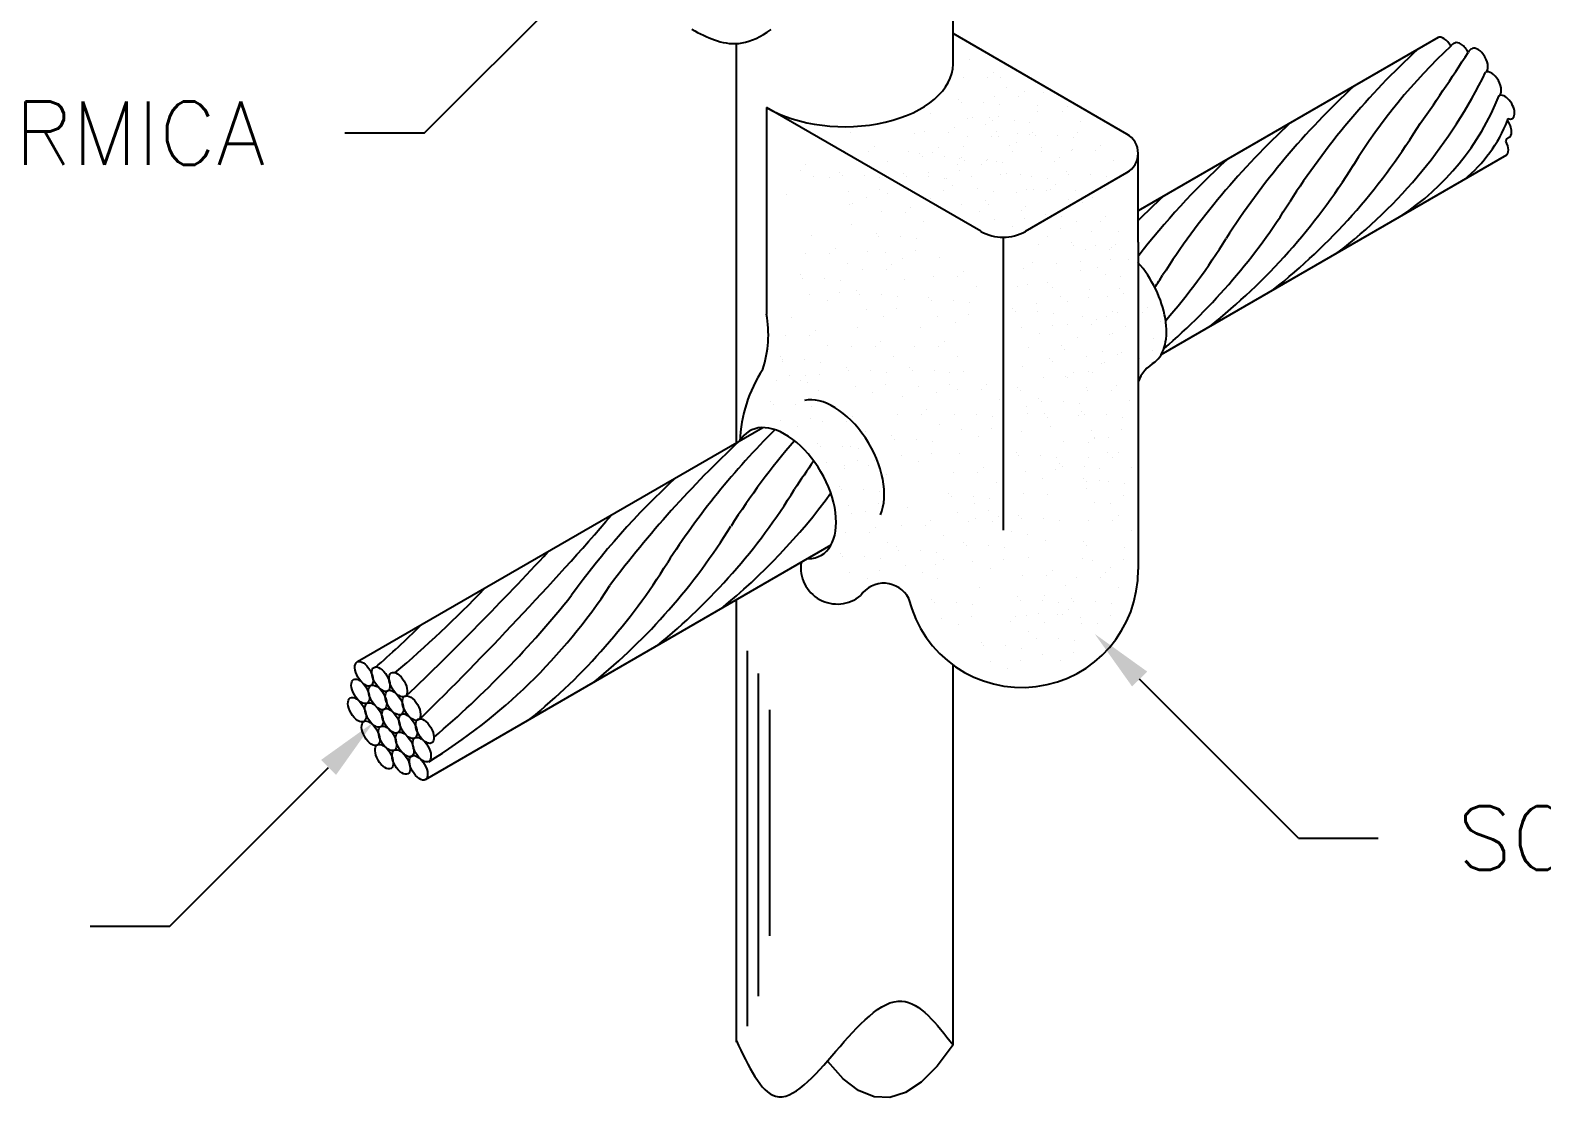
# Model space of a CAD drawing. Header units: millimetres. Extents: x 4236 to 4463, y 1839 to 1973.
# Drawn here: x 4394 to 4396.675, y 1856.286 to 1858.188 of the extents above; entities that cross this region are included whole.
import ezdxf
from ezdxf.enums import TextEntityAlignment as Align

# ---------------------------------------------------------------- set-up
doc = ezdxf.new("R2010")
doc.units = ezdxf.units.MM
for name, color, linetype in [('C01', 1, 'Continuous'), ('C02', 42, 'Continuous'), ('C03', 7, 'Continuous')]:
    doc.layers.add(name, color=color, linetype=linetype)
doc.styles.add('80CL', font='romans.shx', dxfattribs={"height": 2})

msp = doc.modelspace()

# ---------------------------------------------------------------- linework, layer by layer
at = {"layer": 'C01'}
for p, q in [((4395.269, 1856.4264), (4395.269, 1857.0902)), ((4395.2887, 1856.4797), (4395.2887, 1857.0503)), ((4395.3084, 1856.5864), (4395.3084, 1856.9863))]:
    msp.add_line(p, q, dxfattribs=at)
for centre, radius, start, end in [((4397.1974, 1857.4225), 1.0054, 132.8361, 148.3691), ((4397.3922, 1857.138), 1.3825, 132.6958, 147.3042), ((4392.9816, 1860.4567), 4.245, 324.8834, 327.0683), ((4395.765, 1858.5126), 0.9032, 307.3205, 333.796), ((4397.2796, 1857.073), 1.3825, 132.6958, 147.3042), ((4396.1756, 1858.2404), 0.4555, 303.2311, 338.3699), ((4396.3736, 1858.1251), 0.2593, 309.2695, 338.1592), ((4397.1671, 1857.008), 1.3825, 132.6958, 147.3042), ((4397.1671, 1857.008), 1.3825, 132.6958, 147.3042), ((4395.5063, 1858.6021), 1.1148, 308.4803, 328.2103), ((4397.0545, 1856.943), 1.3825, 132.6958, 142.3222), ((4395.3937, 1858.5371), 1.1148, 308.4803, 328.2103), ((4396.9419, 1856.878), 1.3825, 132.6958, 135.237), ((4395.2812, 1858.4721), 1.1148, 310.5794, 328.2103), ((4395.1686, 1858.4071), 1.1148, 318.9335, 328.2103), ((4395.056, 1858.3421), 1.1148, 326.9207, 328.2103), ((4396.2907, 1856.4994), 1.3825, 134.7472, 147.3042), ((4396.5752, 1856.0471), 1.9351, 133.0704, 143.2078), ((4396.4033, 1856.5644), 1.3825, 139.5097, 147.3042), ((4396.5159, 1856.6294), 1.3825, 144.8082, 147.3042), ((4396.0786, 1856.3796), 1.3825, 132.6958, 144.1815), ((4394.4048, 1857.9635), 1.1148, 309.2306, 328.2103), ((4394.5174, 1858.0285), 1.1148, 309.2306, 323.7806), ((4390.4613, 1861.287), 6.0426, 314.39006, 319.09954), ((4394.2922, 1857.8985), 1.1148, 309.2306, 328.2103), ((4390.4476, 1861.4068), 6.0922, 313.81215, 317.17615), ((4394.1796, 1857.8335), 1.1148, 309.2306, 328.2103), ((4393.4194, 1858.5121), 1.9066, 310.0075, 316.5423), ((4394.1686, 1857.7667), 1.0241, 301.5907, 326.8053), ((4393.5298, 1858.3304), 1.8282, 310.3889, 321.3523), ((4393.4417, 1858.4007), 1.7778, 311.0975, 314.6366)]:
    msp.add_arc(centre, radius, start, end, dxfattribs=at)
at = {"layer": 'C02'}
for p, q in [((4395.6328, 1858.1282), (4395.6328, 1858.4252)), ((4394.697, 1858.0061), (4394.9782, 1858.2873)), ((4395.2493, 1857.4581), (4395.2493, 1858.1629)), ((4395.9406, 1858.0045), (4395.6328, 1858.1822)), ((4396.4913, 1858.1752), (4395.9603, 1857.8686)), ((4395.6622, 1858.1364), (4395.6622, 1858.1364)), ((4395.7042, 1858.1128), (4395.7042, 1858.1128)), ((4395.6518, 1858.1042), (4395.6518, 1858.1042)), ((4395.6943, 1858.1037), (4395.6943, 1858.1037)), ((4395.7167, 1858.104), (4395.7167, 1858.104)), ((4395.7271, 1858.0866), (4395.7271, 1858.0866)), ((4395.7588, 1858.0803), (4395.7588, 1858.0803)), ((4395.6426, 1858.0665), (4395.6426, 1858.0665)), ((4395.6475, 1858.0608), (4395.6475, 1858.0608)), ((4395.6863, 1858.0608), (4395.6863, 1858.0608)), ((4395.7064, 1858.0717), (4395.7064, 1858.0717)), ((4395.7144, 1858.0571), (4395.7144, 1858.0571)), ((4395.7489, 1858.0712), (4395.7489, 1858.0712)), ((4395.7816, 1858.0542), (4395.7816, 1858.0542)), ((4395.7934, 1858.0775), (4395.7934, 1858.0775)), ((4395.8355, 1858.0538), (4395.8355, 1858.0538)), ((4395.3029, 1858.0514), (4395.3029, 1857.6858)), ((4395.682, 1857.8325), (4395.3029, 1858.0514)), ((4395.5928, 1858.0406), (4395.5928, 1858.0406)), ((4395.6588, 1858.0327), (4395.6588, 1858.0327)), ((4395.668, 1858.0332), (4395.668, 1858.0332)), ((4395.6971, 1858.0341), (4395.6971, 1858.0341)), ((4395.7021, 1858.0283), (4395.7021, 1858.0283)), ((4395.7128, 1858.0359), (4395.7128, 1858.0359)), ((4395.7409, 1858.0283), (4395.7409, 1858.0283)), ((4395.7831, 1858.0452), (4395.7831, 1858.0452)), ((4395.8256, 1858.0447), (4395.8256, 1858.0447)), ((4395.8583, 1858.0276), (4395.8583, 1858.0276)), ((4394.697, 1858.0061), (4394.5564, 1858.0061)), ((4395.4512, 1858.0067), (4395.4512, 1858.0067)), ((4395.5648, 1858.0052), (4395.5648, 1858.0052)), ((4395.5825, 1858.0083), (4395.5825, 1858.0083)), ((4395.625, 1858.0078), (4395.625, 1858.0078)), ((4395.6349, 1858.0169), (4395.6349, 1858.0169)), ((4395.6577, 1858.0009), (4395.6577, 1858.0009)), ((4395.6901, 1858.0214), (4395.6901, 1858.0214)), ((4395.7002, 1858.0004), (4395.7002, 1858.0004)), ((4395.7101, 1858.0095), (4395.7101, 1858.0095)), ((4395.7133, 1858.0003), (4395.7133, 1858.0003)), ((4395.7477, 1858.0052), (4395.7477, 1858.0052)), ((4395.7673, 1858.0034), (4395.7673, 1858.0034)), ((4395.7689, 1858.0246), (4395.7689, 1858.0246)), ((4395.7738, 1858.0075), (4395.7738, 1858.0075)), ((4395.7788, 1858.0018), (4395.7788, 1858.0018)), ((4395.8176, 1858.0018), (4395.8176, 1858.0018)), ((4395.8456, 1857.9981), (4395.8456, 1857.9981)), ((4395.8524, 1858.0081), (4395.8524, 1858.0081)), ((4395.4409, 1857.9744), (4395.4409, 1857.9744)), ((4395.4834, 1857.9739), (4395.4834, 1857.9739)), ((4395.4933, 1857.983), (4395.4933, 1857.983)), ((4395.5545, 1857.9729), (4395.5545, 1857.9729)), ((4395.597, 1857.9724), (4395.597, 1857.9724)), ((4395.6069, 1857.9815), (4395.6069, 1857.9815)), ((4395.6518, 1857.9831), (4395.6518, 1857.9831)), ((4395.733, 1857.9834), (4395.733, 1857.9834)), ((4395.7374, 1857.9729), (4395.7374, 1857.9729)), ((4395.7446, 1857.989), (4395.7446, 1857.989)), ((4395.7898, 1857.9815), (4395.7898, 1857.9815)), ((4395.79, 1857.9737), (4395.79, 1857.9737)), ((4395.8421, 1857.9758), (4395.8421, 1857.9758)), ((4395.844, 1857.9769), (4395.844, 1857.9769)), ((4395.8846, 1857.9754), (4395.8846, 1857.9754)), ((4395.8945, 1857.9845), (4395.8945, 1857.9845)), ((4395.3725, 1857.9499), (4395.3725, 1857.9499)), ((4395.5162, 1857.9568), (4395.5162, 1857.9568)), ((4395.5732, 1857.9706), (4395.5732, 1857.9706)), ((4395.5782, 1857.9649), (4395.5782, 1857.9649)), ((4395.617, 1857.9649), (4395.617, 1857.9649)), ((4395.6415, 1857.9508), (4395.6415, 1857.9508)), ((4395.645, 1857.9612), (4395.645, 1857.9612)), ((4395.6485, 1857.9633), (4395.6485, 1857.9633)), ((4395.6534, 1857.9575), (4395.6534, 1857.9575)), ((4395.684, 1857.9503), (4395.684, 1857.9503)), ((4395.6922, 1857.9575), (4395.6922, 1857.9575)), ((4395.6939, 1857.9594), (4395.6939, 1857.9594)), ((4395.7093, 1857.9565), (4395.7093, 1857.9565)), ((4395.7203, 1857.9538), (4395.7203, 1857.9538)), ((4395.8126, 1857.9554), (4395.8126, 1857.9554)), ((4395.8213, 1857.9624), (4395.8213, 1857.9624)), ((4395.9173, 1857.9583), (4395.9173, 1857.9583)), ((4395.9603, 1857.8134), (4395.9603, 1857.9704)), ((4396.6122, 1857.9673), (4396.0008, 1857.6143)), ((4395.3626, 1857.9408), (4395.3626, 1857.9408)), ((4395.3853, 1857.929), (4395.3853, 1857.929)), ((4395.415, 1857.9278), (4395.415, 1857.9278)), ((4395.4316, 1857.9367), (4395.4316, 1857.9367)), ((4395.4366, 1857.931), (4395.4366, 1857.931)), ((4395.4754, 1857.931), (4395.4754, 1857.931)), ((4395.5034, 1857.9273), (4395.5034, 1857.9273)), ((4395.5452, 1857.9352), (4395.5452, 1857.9352)), ((4395.5501, 1857.9295), (4395.5501, 1857.9295)), ((4395.589, 1857.9295), (4395.589, 1857.9295)), ((4395.5894, 1857.9368), (4395.5894, 1857.9368)), ((4395.617, 1857.9258), (4395.617, 1857.9258)), ((4395.6207, 1857.9256), (4395.6207, 1857.9256)), ((4395.6434, 1857.94), (4395.6434, 1857.94)), ((4395.6647, 1857.9295), (4395.6647, 1857.9295)), ((4395.7167, 1857.9332), (4395.7167, 1857.9332)), ((4395.7281, 1857.9352), (4395.7281, 1857.9352)), ((4395.7514, 1857.9328), (4395.7514, 1857.9328)), ((4395.7608, 1857.8325), (4395.9406, 1857.9363)), ((4395.7719, 1857.9295), (4395.7719, 1857.9295)), ((4395.7999, 1857.9258), (4395.7999, 1857.9258)), ((4395.8328, 1857.9382), (4395.8328, 1857.9382)), ((4395.8378, 1857.9324), (4395.8378, 1857.9324)), ((4395.8766, 1857.9324), (4395.8766, 1857.9324)), ((4395.9046, 1857.9287), (4395.9046, 1857.9287)), ((4395.3388, 1857.8978), (4395.3388, 1857.8978)), ((4395.4478, 1857.9029), (4395.4478, 1857.9029)), ((4395.4791, 1857.8916), (4395.4791, 1857.8916)), ((4395.5018, 1857.9061), (4395.5018, 1857.9061)), ((4395.5161, 1857.899), (4395.5161, 1857.899)), ((4395.5614, 1857.9014), (4395.5614, 1857.9014)), ((4395.6154, 1857.9046), (4395.6154, 1857.9046)), ((4395.6322, 1857.9131), (4395.6322, 1857.9131)), ((4395.676, 1857.9074), (4395.676, 1857.9074)), ((4395.704, 1857.9037), (4395.704, 1857.9037)), ((4395.7443, 1857.9014), (4395.7443, 1857.9014)), ((4395.7624, 1857.9065), (4395.7624, 1857.9065)), ((4395.7743, 1857.9067), (4395.7743, 1857.9067)), ((4395.7983, 1857.9046), (4395.7983, 1857.9046)), ((4395.8049, 1857.906), (4395.8049, 1857.906)), ((4395.8149, 1857.9151), (4395.8149, 1857.9151)), ((4395.849, 1857.9044), (4395.849, 1857.9044)), ((4395.8803, 1857.8931), (4395.8803, 1857.8931)), ((4395.903, 1857.9076), (4395.903, 1857.9076)), ((4395.4502, 1857.8792), (4395.4502, 1857.8792)), ((4395.4557, 1857.8824), (4395.4557, 1857.8824)), ((4395.5058, 1857.8667), (4395.5058, 1857.8667)), ((4395.5483, 1857.8662), (4395.5483, 1857.8662)), ((4395.5582, 1857.8753), (4395.5582, 1857.8753)), ((4395.5927, 1857.8902), (4395.5927, 1857.8902)), ((4395.6484, 1857.8793), (4395.6484, 1857.8793)), ((4395.6797, 1857.868), (4395.6797, 1857.868)), ((4395.6898, 1857.8866), (4395.6898, 1857.8866)), ((4395.6947, 1857.8808), (4395.6947, 1857.8808)), ((4395.7532, 1857.8689), (4395.7532, 1857.8689)), ((4395.7615, 1857.8771), (4395.7615, 1857.8771)), ((4395.8377, 1857.889), (4395.8377, 1857.889)), ((4395.8613, 1857.8828), (4395.8613, 1857.8828)), ((4395.4533, 1857.845), (4395.4533, 1857.845)), ((4395.5811, 1857.8492), (4395.5811, 1857.8492)), ((4395.706, 1857.8528), (4395.706, 1857.8528)), ((4395.7373, 1857.8415), (4395.7373, 1857.8415)), ((4395.76, 1857.8559), (4395.76, 1857.8559)), ((4395.797, 1857.8631), (4395.797, 1857.8631)), ((4395.8234, 1857.8382), (4395.8234, 1857.8382)), ((4395.825, 1857.8594), (4395.825, 1857.8594)), ((4395.8509, 1857.8505), (4395.8509, 1857.8505)), ((4395.8934, 1857.85), (4395.8934, 1857.85)), ((4395.9034, 1857.8591), (4395.9034, 1857.8591)), ((4395.3819, 1857.8252), (4395.3819, 1857.8252)), ((4395.4965, 1857.829), (4395.4965, 1857.829)), ((4395.5015, 1857.8233), (4395.5015, 1857.8233)), ((4395.5403, 1857.8233), (4395.5403, 1857.8233)), ((4395.5683, 1857.8196), (4395.5683, 1857.8196)), ((4395.7214, 1857.822), (4395.7214, 1857.3037)), ((4395.7694, 1857.8351), (4395.7694, 1857.8351)), ((4395.8007, 1857.8238), (4395.8007, 1857.8238)), ((4395.8417, 1857.8128), (4395.8417, 1857.8128)), ((4395.8775, 1857.8326), (4395.8775, 1857.8326)), ((4395.9262, 1857.8329), (4395.9262, 1857.8329)), ((4395.9603, 1857.8134), (4395.9603, 1857.2341)), ((4395.3716, 1857.793), (4395.3716, 1857.793)), ((4395.4141, 1857.7925), (4395.4141, 1857.7925)), ((4395.424, 1857.8016), (4395.424, 1857.8016)), ((4395.4822, 1857.7972), (4395.4822, 1857.7972)), ((4395.5127, 1857.7952), (4395.5127, 1857.7952)), ((4395.5667, 1857.7984), (4395.5667, 1857.7984)), ((4395.6091, 1857.7854), (4395.6091, 1857.7854)), ((4395.7846, 1857.809), (4395.7846, 1857.809)), ((4395.8466, 1857.8071), (4395.8466, 1857.8071)), ((4395.8672, 1857.8003), (4395.8672, 1857.8003)), ((4395.8854, 1857.8071), (4395.8854, 1857.8071)), ((4395.9097, 1857.7998), (4395.9097, 1857.7998)), ((4395.9135, 1857.8034), (4395.9135, 1857.8034)), ((4395.9196, 1857.8089), (4395.9196, 1857.8089)), ((4395.4468, 1857.7754), (4395.4468, 1857.7754)), ((4395.4719, 1857.7649), (4395.4719, 1857.7649)), ((4395.5144, 1857.7644), (4395.5144, 1857.7644)), ((4395.5243, 1857.7735), (4395.5243, 1857.7735)), ((4395.544, 1857.784), (4395.544, 1857.784)), ((4395.6511, 1857.7617), (4395.6511, 1857.7617)), ((4395.758, 1857.7662), (4395.758, 1857.7662)), ((4395.7742, 1857.7767), (4395.7742, 1857.7767)), ((4395.8167, 1857.7762), (4395.8167, 1857.7762)), ((4395.8579, 1857.779), (4395.8579, 1857.779)), ((4395.8579, 1857.7627), (4395.8579, 1857.7627)), ((4395.8892, 1857.7677), (4395.8892, 1857.7677)), ((4395.9119, 1857.7822), (4395.9119, 1857.7822)), ((4395.9424, 1857.7828), (4395.9424, 1857.7828)), ((4395.3623, 1857.7553), (4395.3623, 1857.7553)), ((4395.3672, 1857.7496), (4395.3672, 1857.7496)), ((4395.4061, 1857.7495), (4395.4061, 1857.7495)), ((4395.4341, 1857.7458), (4395.4341, 1857.7458)), ((4395.5471, 1857.7474), (4395.5471, 1857.7474)), ((4395.5987, 1857.7531), (4395.5987, 1857.7531)), ((4395.6412, 1857.7526), (4395.6412, 1857.7526)), ((4395.674, 1857.7356), (4395.674, 1857.7356)), ((4395.7477, 1857.734), (4395.7477, 1857.734)), ((4395.765, 1857.7391), (4395.765, 1857.7391)), ((4395.8001, 1857.7426), (4395.8001, 1857.7426)), ((4395.8087, 1857.7333), (4395.8087, 1857.7333)), ((4395.9017, 1857.7569), (4395.9017, 1857.7569)), ((4395.9281, 1857.732), (4395.9281, 1857.732)), ((4395.9297, 1857.7532), (4395.9297, 1857.7532)), ((4395.3785, 1857.7215), (4395.3785, 1857.7215)), ((4395.4098, 1857.7102), (4395.4098, 1857.7102)), ((4395.4325, 1857.7247), (4395.4325, 1857.7247)), ((4395.4626, 1857.7273), (4395.4626, 1857.7273)), ((4395.4675, 1857.7215), (4395.4675, 1857.7215)), ((4395.5064, 1857.7215), (4395.5064, 1857.7215)), ((4395.5344, 1857.7178), (4395.5344, 1857.7178)), ((4395.5895, 1857.7155), (4395.5895, 1857.7155)), ((4395.5944, 1857.7097), (4395.5944, 1857.7097)), ((4395.6332, 1857.7097), (4395.6332, 1857.7097)), ((4395.6613, 1857.706), (4395.6613, 1857.706)), ((4395.7812, 1857.7053), (4395.7812, 1857.7053)), ((4395.8229, 1857.7164), (4395.8229, 1857.7164)), ((4395.8352, 1857.7084), (4395.8352, 1857.7084)), ((4395.8731, 1857.7146), (4395.8731, 1857.7146)), ((4395.8741, 1857.7289), (4395.8741, 1857.7289)), ((4395.9054, 1857.7176), (4395.9054, 1857.7176)), ((4395.935, 1857.722), (4395.935, 1857.722)), ((4395.3465, 1857.6807), (4395.3465, 1857.6807)), ((4395.4788, 1857.6935), (4395.4788, 1857.6935)), ((4395.5101, 1857.6822), (4395.5101, 1857.6822)), ((4395.5328, 1857.6966), (4395.5328, 1857.6966)), ((4395.6057, 1857.6817), (4395.6057, 1857.6817)), ((4395.6597, 1857.6848), (4395.6597, 1857.6848)), ((4395.7384, 1857.6963), (4395.7384, 1857.6963)), ((4395.7434, 1857.6906), (4395.7434, 1857.6906)), ((4395.7822, 1857.6905), (4395.7822, 1857.6905)), ((4395.8102, 1857.6868), (4395.8102, 1857.6868)), ((4395.8627, 1857.6823), (4395.8627, 1857.6823)), ((4395.9052, 1857.6818), (4395.9052, 1857.6818)), ((4395.9152, 1857.6909), (4395.9152, 1857.6909)), ((4395.9247, 1857.6897), (4395.9247, 1857.6897)), ((4395.9672, 1857.6892), (4395.9672, 1857.6892)), ((4395.9771, 1857.6983), (4395.9771, 1857.6983)), ((4395.3886, 1857.657), (4395.3886, 1857.657)), ((4395.463, 1857.6615), (4395.463, 1857.6615)), ((4395.5751, 1857.6615), (4395.5751, 1857.6615)), ((4395.637, 1857.6704), (4395.637, 1857.6704)), ((4395.7546, 1857.6625), (4395.7546, 1857.6625)), ((4395.7859, 1857.6512), (4395.7859, 1857.6512)), ((4395.8086, 1857.6657), (4395.8086, 1857.6657)), ((4395.8347, 1857.6676), (4395.8347, 1857.6676)), ((4395.8772, 1857.6671), (4395.8772, 1857.6671)), ((4395.8871, 1857.6762), (4395.8871, 1857.6762)), ((4395.9154, 1857.6521), (4395.9154, 1857.6521)), ((4395.938, 1857.6648), (4395.938, 1857.6648)), ((4395.9999, 1857.6722), (4395.9999, 1857.6722)), ((4395.3362, 1857.6484), (4395.3362, 1857.6484)), ((4395.3787, 1857.6479), (4395.3787, 1857.6479)), ((4395.4114, 1857.6309), (4395.4114, 1857.6309)), ((4395.4527, 1857.6292), (4395.4527, 1857.6292)), ((4395.4952, 1857.6287), (4395.4952, 1857.6287)), ((4395.5051, 1857.6378), (4395.5051, 1857.6378)), ((4395.5648, 1857.6292), (4395.5648, 1857.6292)), ((4395.6073, 1857.6287), (4395.6073, 1857.6287)), ((4395.6172, 1857.6378), (4395.6172, 1857.6378)), ((4395.7669, 1857.6261), (4395.7669, 1857.6261)), ((4395.8255, 1857.6299), (4395.8255, 1857.6299)), ((4395.8304, 1857.6242), (4395.8304, 1857.6242)), ((4395.8535, 1857.6447), (4395.8535, 1857.6447)), ((4395.91, 1857.65), (4395.91, 1857.65)), ((4395.9592, 1857.6463), (4395.9592, 1857.6463)), ((4395.9872, 1857.6426), (4395.9872, 1857.6426)), ((4395.3269, 1857.6108), (4395.3269, 1857.6108)), ((4395.3301, 1857.6016), (4395.3301, 1857.6016)), ((4395.3318, 1857.605), (4395.3318, 1857.605)), ((4395.3707, 1857.605), (4395.3707, 1857.605)), ((4395.3987, 1857.6013), (4395.3987, 1857.6013)), ((4395.528, 1857.6117), (4395.528, 1857.6117)), ((4395.6401, 1857.6117), (4395.6401, 1857.6117)), ((4395.8037, 1857.6069), (4395.8037, 1857.6069)), ((4395.809, 1857.6024), (4395.809, 1857.6024)), ((4395.8697, 1857.6109), (4395.8697, 1857.6109)), ((4395.8957, 1857.5993), (4395.8957, 1857.5993)), ((4395.8972, 1857.6205), (4395.8972, 1857.6205)), ((4395.901, 1857.5996), (4395.901, 1857.5996)), ((4395.9237, 1857.614), (4395.9237, 1857.614)), ((4395.9316, 1857.6183), (4395.9316, 1857.6183)), ((4395.9629, 1857.607), (4395.9629, 1857.607)), ((4395.9856, 1857.6214), (4395.9856, 1857.6214)), ((4395.3431, 1857.577), (4395.3431, 1857.577)), ((4395.3722, 1857.5779), (4395.3722, 1857.5779)), ((4395.3971, 1857.5801), (4395.3971, 1857.5801)), ((4395.4434, 1857.5916), (4395.4434, 1857.5916)), ((4395.4484, 1857.5858), (4395.4484, 1857.5858)), ((4395.4872, 1857.5858), (4395.4872, 1857.5858)), ((4395.5152, 1857.5821), (4395.5152, 1857.5821)), ((4395.5555, 1857.5916), (4395.5555, 1857.5916)), ((4395.5605, 1857.5858), (4395.5605, 1857.5858)), ((4395.5993, 1857.5858), (4395.5993, 1857.5858)), ((4395.6273, 1857.5821), (4395.6273, 1857.5821)), ((4395.6504, 1857.5848), (4395.6504, 1857.5848)), ((4395.7565, 1857.5938), (4395.7565, 1857.5938)), ((4395.7934, 1857.5747), (4395.7934, 1857.5747)), ((4395.8318, 1857.5763), (4395.8318, 1857.5763)), ((4395.8359, 1857.5742), (4395.8359, 1857.5742)), ((4395.8458, 1857.5833), (4395.8458, 1857.5833)), ((4395.873, 1857.5848), (4395.873, 1857.5848)), ((4395.8804, 1857.5833), (4395.8804, 1857.5833)), ((4395.3197, 1857.5693), (4395.3197, 1857.5693)), ((4395.3622, 1857.5688), (4395.3622, 1857.5688)), ((4395.3744, 1857.5657), (4395.3744, 1857.5657)), ((4395.395, 1857.5517), (4395.395, 1857.5517)), ((4395.4596, 1857.5578), (4395.4596, 1857.5578)), ((4395.4909, 1857.5465), (4395.4909, 1857.5465)), ((4395.5136, 1857.561), (4395.5136, 1857.561)), ((4395.5717, 1857.5578), (4395.5717, 1857.5578)), ((4395.603, 1857.5465), (4395.603, 1857.5465)), ((4395.6257, 1857.561), (4395.6257, 1857.561)), ((4395.64, 1857.5525), (4395.64, 1857.5525)), ((4395.6825, 1857.5521), (4395.6825, 1857.5521)), ((4395.6924, 1857.5611), (4395.6924, 1857.5611)), ((4395.7473, 1857.5562), (4395.7473, 1857.5562)), ((4395.7522, 1857.5504), (4395.7522, 1857.5504)), ((4395.8687, 1857.5571), (4395.8687, 1857.5571)), ((4395.8701, 1857.5511), (4395.8701, 1857.5511)), ((4395.9126, 1857.5506), (4395.9126, 1857.5506)), ((4395.9225, 1857.5597), (4395.9225, 1857.5597)), ((4395.3105, 1857.5316), (4395.3105, 1857.5316)), ((4395.3154, 1857.5259), (4395.3154, 1857.5259)), ((4395.3542, 1857.5259), (4395.3542, 1857.5259)), ((4395.3823, 1857.5222), (4395.3823, 1857.5222)), ((4395.4125, 1857.5279), (4395.4125, 1857.5279)), ((4395.5442, 1857.5406), (4395.5442, 1857.5406)), ((4395.5862, 1857.5169), (4395.5862, 1857.5169)), ((4395.7153, 1857.535), (4395.7153, 1857.535)), ((4395.7635, 1857.5224), (4395.7635, 1857.5224)), ((4395.7842, 1857.537), (4395.7842, 1857.537)), ((4395.7891, 1857.5313), (4395.7891, 1857.5313)), ((4395.8279, 1857.5312), (4395.8279, 1857.5312)), ((4395.8559, 1857.5276), (4395.8559, 1857.5276)), ((4395.9454, 1857.5335), (4395.9454, 1857.5335)), ((4395.3267, 1857.4978), (4395.3267, 1857.4978)), ((4395.3807, 1857.501), (4395.3807, 1857.501)), ((4395.4022, 1857.4956), (4395.4022, 1857.4956)), ((4395.4447, 1857.4952), (4395.4447, 1857.4952)), ((4395.4546, 1857.5042), (4395.4546, 1857.5042)), ((4395.5338, 1857.5083), (4395.5338, 1857.5083)), ((4395.5763, 1857.5078), (4395.5763, 1857.5078)), ((4395.6091, 1857.4907), (4395.6091, 1857.4907)), ((4395.6357, 1857.5091), (4395.6357, 1857.5091)), ((4395.6745, 1857.5091), (4395.6745, 1857.5091)), ((4395.7026, 1857.5054), (4395.7026, 1857.5054)), ((4395.7639, 1857.5111), (4395.7639, 1857.5111)), ((4395.7948, 1857.5111), (4395.7948, 1857.5111)), ((4395.8004, 1857.5032), (4395.8004, 1857.5032)), ((4395.8544, 1857.5064), (4395.8544, 1857.5064)), ((4395.8609, 1857.5134), (4395.8609, 1857.5134)), ((4395.8658, 1857.5077), (4395.8658, 1857.5077)), ((4395.9046, 1857.5076), (4395.9046, 1857.5076)), ((4395.9326, 1857.504), (4395.9326, 1857.504)), ((4395.2961, 1857.4851), (4394.5785, 1857.0708)), ((4395.358, 1857.4865), (4395.358, 1857.4865)), ((4395.4775, 1857.4781), (4395.4775, 1857.4781)), ((4395.5246, 1857.4706), (4395.5246, 1857.4706)), ((4395.5295, 1857.4649), (4395.5295, 1857.4649)), ((4395.5683, 1857.4649), (4395.5683, 1857.4649)), ((4395.647, 1857.4811), (4395.647, 1857.4811)), ((4395.6783, 1857.4698), (4395.6783, 1857.4698)), ((4395.701, 1857.4843), (4395.701, 1857.4843)), ((4395.7536, 1857.4788), (4395.7536, 1857.4788)), ((4395.806, 1857.4874), (4395.806, 1857.4874)), ((4395.8771, 1857.4796), (4395.8771, 1857.4796)), ((4395.8827, 1857.4682), (4395.8827, 1857.4682)), ((4395.8834, 1857.4653), (4395.8834, 1857.4653)), ((4395.9084, 1857.4683), (4395.9084, 1857.4683)), ((4395.9311, 1857.4828), (4395.9311, 1857.4828)), ((4395.393, 1857.458), (4395.393, 1857.458)), ((4395.3979, 1857.4522), (4395.3979, 1857.4522)), ((4395.4367, 1857.4522), (4395.4367, 1857.4522)), ((4395.4508, 1857.4513), (4395.4508, 1857.4513)), ((4395.4647, 1857.4485), (4395.4647, 1857.4485)), ((4395.5408, 1857.4368), (4395.5408, 1857.4368)), ((4395.5948, 1857.44), (4395.5948, 1857.44)), ((4395.5964, 1857.4612), (4395.5964, 1857.4612)), ((4395.6445, 1857.4388), (4395.6445, 1857.4388)), ((4395.7443, 1857.4411), (4395.7443, 1857.4411)), ((4395.8288, 1857.4612), (4395.8288, 1857.4612)), ((4395.8728, 1857.4591), (4395.8728, 1857.4591)), ((4395.9055, 1857.4421), (4395.9055, 1857.4421)), ((4395.9255, 1857.4417), (4395.9255, 1857.4417)), ((4395.4092, 1857.4242), (4395.4092, 1857.4242)), ((4395.4405, 1857.419), (4395.4405, 1857.419)), ((4395.4405, 1857.4129), (4395.4405, 1857.4129)), ((4395.4632, 1857.4274), (4395.4632, 1857.4274)), ((4395.483, 1857.4186), (4395.483, 1857.4186)), ((4395.4929, 1857.4277), (4395.4929, 1857.4277)), ((4395.5721, 1857.4255), (4395.5721, 1857.4255)), ((4395.6865, 1857.4151), (4395.6865, 1857.4151)), ((4395.7493, 1857.4354), (4395.7493, 1857.4354)), ((4395.7881, 1857.4354), (4395.7881, 1857.4354)), ((4395.8145, 1857.4105), (4395.8145, 1857.4105)), ((4395.8161, 1857.4317), (4395.8161, 1857.4317)), ((4395.821, 1857.422), (4395.821, 1857.422)), ((4395.826, 1857.4162), (4395.826, 1857.4162)), ((4395.8648, 1857.4162), (4395.8648, 1857.4162)), ((4395.8731, 1857.4331), (4395.8731, 1857.4331)), ((4395.8928, 1857.4125), (4395.8928, 1857.4125)), ((4395.9156, 1857.4326), (4395.9156, 1857.4326)), ((4395.9483, 1857.4155), (4395.9483, 1857.4155)), ((4395.5158, 1857.4015), (4395.5158, 1857.4015)), ((4395.6341, 1857.4065), (4395.6341, 1857.4065)), ((4395.6766, 1857.406), (4395.6766, 1857.406)), ((4395.7094, 1857.389), (4395.7094, 1857.389)), ((4395.7605, 1857.4073), (4395.7605, 1857.4073)), ((4395.7918, 1857.396), (4395.7918, 1857.396)), ((4395.8638, 1857.3954), (4395.8638, 1857.3954)), ((4395.8687, 1857.3897), (4395.8687, 1857.3897)), ((4395.8912, 1857.3913), (4395.8912, 1857.3913)), ((4395.9076, 1857.3896), (4395.9076, 1857.3896)), ((4395.9356, 1857.386), (4395.9356, 1857.386)), ((4395.4312, 1857.3814), (4395.4312, 1857.3814)), ((4395.4362, 1857.3756), (4395.4362, 1857.3756)), ((4395.475, 1857.3756), (4395.475, 1857.3756)), ((4395.503, 1857.3719), (4395.503, 1857.3719)), ((4395.6249, 1857.3689), (4395.6249, 1857.3689)), ((4395.6298, 1857.3631), (4395.6298, 1857.3631)), ((4395.6686, 1857.3631), (4395.6686, 1857.3631)), ((4395.6967, 1857.3594), (4395.6967, 1857.3594)), ((4395.758, 1857.3682), (4395.758, 1857.3682)), ((4395.8005, 1857.3677), (4395.8005, 1857.3677)), ((4395.8685, 1857.3769), (4395.8685, 1857.3769)), ((4395.934, 1857.3648), (4395.934, 1857.3648)), ((4395.4474, 1857.3476), (4395.4474, 1857.3476)), ((4395.4527, 1857.3326), (4395.4527, 1857.3326)), ((4395.4787, 1857.3363), (4395.4787, 1857.3363)), ((4395.5014, 1857.3508), (4395.5014, 1857.3508)), ((4395.5515, 1857.3444), (4395.5515, 1857.3444)), ((4395.6411, 1857.3351), (4395.6411, 1857.3351)), ((4395.671, 1857.3518), (4395.671, 1857.3518)), ((4395.6951, 1857.3382), (4395.6951, 1857.3382)), ((4395.7488, 1857.3305), (4395.7488, 1857.3305)), ((4395.8834, 1857.3532), (4395.8834, 1857.3532)), ((4395.9113, 1857.3503), (4395.9113, 1857.3503)), ((4395.9255, 1857.3296), (4395.9255, 1857.3296)), ((4395.4948, 1857.3089), (4395.4948, 1857.3089)), ((4395.5412, 1857.3121), (4395.5412, 1857.3121)), ((4395.5837, 1857.3116), (4395.5837, 1857.3116)), ((4395.5936, 1857.3207), (4395.5936, 1857.3207)), ((4395.6607, 1857.3195), (4395.6607, 1857.3195)), ((4395.6724, 1857.3238), (4395.6724, 1857.3238)), ((4395.7032, 1857.319), (4395.7032, 1857.319)), ((4395.7131, 1857.3281), (4395.7131, 1857.3281)), ((4395.7537, 1857.3248), (4395.7537, 1857.3248)), ((4395.7925, 1857.3247), (4395.7925, 1857.3247)), ((4395.8205, 1857.3211), (4395.8205, 1857.3211)), ((4395.8731, 1857.321), (4395.8731, 1857.321)), ((4395.9156, 1857.3205), (4395.9156, 1857.3205)), ((4395.9483, 1857.3034), (4395.9483, 1857.3034)), ((4395.4167, 1857.2771), (4394.6985, 1856.8624)), ((4395.4424, 1857.3003), (4395.4424, 1857.3003)), ((4395.4849, 1857.2998), (4395.4849, 1857.2998)), ((4395.5176, 1857.2828), (4395.5176, 1857.2828)), ((4395.6165, 1857.2946), (4395.6165, 1857.2946)), ((4395.6514, 1857.2818), (4395.6514, 1857.2818)), ((4395.6563, 1857.2761), (4395.6563, 1857.2761)), ((4395.6952, 1857.2761), (4395.6952, 1857.2761)), ((4395.7359, 1857.302), (4395.7359, 1857.302)), ((4395.765, 1857.2967), (4395.765, 1857.2967)), ((4395.7963, 1857.2854), (4395.7963, 1857.2854)), ((4395.8638, 1857.2833), (4395.8638, 1857.2833)), ((4395.8687, 1857.2776), (4395.8687, 1857.2776)), ((4395.4331, 1857.2627), (4395.4331, 1857.2627)), ((4395.438, 1857.2569), (4395.438, 1857.2569)), ((4395.4769, 1857.2569), (4395.4769, 1857.2569)), ((4395.5049, 1857.2532), (4395.5049, 1857.2532)), ((4395.5319, 1857.2745), (4395.5319, 1857.2745)), ((4395.5369, 1857.2687), (4395.5369, 1857.2687)), ((4395.5757, 1857.2687), (4395.5757, 1857.2687)), ((4395.6037, 1857.265), (4395.6037, 1857.265)), ((4395.615, 1857.2515), (4395.615, 1857.2515)), ((4395.7216, 1857.2512), (4395.7216, 1857.2512)), ((4395.7232, 1857.2724), (4395.7232, 1857.2724)), ((4395.7669, 1857.2559), (4395.7669, 1857.2559)), ((4395.8613, 1857.2529), (4395.8613, 1857.2529)), ((4395.88, 1857.2495), (4395.88, 1857.2495)), ((4395.934, 1857.2527), (4395.934, 1857.2527)), ((4395.9356, 1857.2739), (4395.9356, 1857.2739)), ((4395.4493, 1857.2289), (4395.4493, 1857.2289)), ((4395.5033, 1857.232), (4395.5033, 1857.232)), ((4395.5481, 1857.2407), (4395.5481, 1857.2407)), ((4395.5794, 1857.2294), (4395.5794, 1857.2294)), ((4395.6021, 1857.2438), (4395.6021, 1857.2438)), ((4395.6676, 1857.248), (4395.6676, 1857.248)), ((4395.6989, 1857.2367), (4395.6989, 1857.2367)), ((4395.7565, 1857.2236), (4395.7565, 1857.2236)), ((4395.799, 1857.2231), (4395.799, 1857.2231)), ((4395.809, 1857.2322), (4395.809, 1857.2322)), ((4395.9034, 1857.2293), (4395.9034, 1857.2293)), ((4395.9113, 1857.2382), (4395.9113, 1857.2382)), ((4395.4806, 1857.2176), (4395.4806, 1857.2176)), ((4395.6046, 1857.2192), (4395.6046, 1857.2192)), ((4395.6799, 1857.2017), (4395.6799, 1857.2017)), ((4395.8318, 1857.2061), (4395.8318, 1857.2061)), ((4395.8509, 1857.2207), (4395.8509, 1857.2207)), ((4395.8934, 1857.2202), (4395.8934, 1857.2202)), ((4395.9262, 1857.2031), (4395.9262, 1857.2031)), ((4395.2493, 1857.0411), (4395.2493, 1857.1804)), ((4395.2493, 1856.3984), (4395.2493, 1857.1804)), ((4395.5954, 1857.1815), (4395.5954, 1857.1815)), ((4395.6003, 1857.1758), (4395.6003, 1857.1758)), ((4395.6391, 1857.1758), (4395.6391, 1857.1758)), ((4395.6672, 1857.1721), (4395.6672, 1857.1721)), ((4395.7473, 1857.186), (4395.7473, 1857.186)), ((4395.7522, 1857.1802), (4395.7522, 1857.1802)), ((4395.7911, 1857.1802), (4395.7911, 1857.1802)), ((4395.7949, 1857.1881), (4395.7949, 1857.1881)), ((4395.8191, 1857.1765), (4395.8191, 1857.1765)), ((4395.8417, 1857.183), (4395.8417, 1857.183)), ((4395.8466, 1857.1773), (4395.8466, 1857.1773)), ((4395.8854, 1857.1773), (4395.8854, 1857.1773)), ((4395.9135, 1857.1736), (4395.9135, 1857.1736)), ((4395.6116, 1857.1477), (4395.6116, 1857.1477)), ((4395.6656, 1857.1509), (4395.6656, 1857.1509)), ((4395.7341, 1857.142), (4395.7341, 1857.142)), ((4395.7441, 1857.1511), (4395.7441, 1857.1511)), ((4395.7635, 1857.1522), (4395.7635, 1857.1522)), ((4395.7846, 1857.1558), (4395.7846, 1857.1558)), ((4395.8175, 1857.1553), (4395.8175, 1857.1553)), ((4395.8271, 1857.1553), (4395.8271, 1857.1553)), ((4395.837, 1857.1644), (4395.837, 1857.1644)), ((4395.8579, 1857.1492), (4395.8579, 1857.1492)), ((4395.9119, 1857.1524), (4395.9119, 1857.1524)), ((4395.6429, 1857.1364), (4395.6429, 1857.1364)), ((4395.7669, 1857.125), (4395.7669, 1857.125)), ((4395.7948, 1857.1409), (4395.7948, 1857.1409)), ((4395.8598, 1857.1382), (4395.8598, 1857.1382)), ((4395.8892, 1857.1379), (4395.8892, 1857.1379)), ((4395.6824, 1857.1048), (4395.6824, 1857.1048)), ((4395.6873, 1857.0991), (4395.6873, 1857.0991)), ((4395.7262, 1857.0991), (4395.7262, 1857.0991)), ((4395.7542, 1857.0954), (4395.7542, 1857.0954)), ((4395.7802, 1857.1124), (4395.7802, 1857.1124)), ((4395.8191, 1857.1124), (4395.8191, 1857.1124)), ((4395.8471, 1857.1087), (4395.8471, 1857.1087)), ((4395.6328, 1856.3928), (4395.6328, 1857.0654)), ((4395.6986, 1857.071), (4395.6986, 1857.071)), ((4395.7526, 1857.0742), (4395.7526, 1857.0742)), ((4395.7915, 1857.0843), (4395.7915, 1857.0843)), ((4395.8228, 1857.073), (4395.8228, 1857.073)), ((4395.8455, 1857.0875), (4395.8455, 1857.0875)), ((4395.7299, 1857.0598), (4395.7299, 1857.0598)), ((4396.2443, 1856.7593), (4395.963, 1857.0405)), ((4394.2463, 1856.6029), (4394.5275, 1856.8841)), ((4396.2443, 1856.7593), (4396.3849, 1856.7593)), ((4394.2463, 1856.6029), (4394.1057, 1856.6029))]:
    msp.add_line(p, q, dxfattribs=at)
for points in [[(4395.1706, 1858.19), (4395.1756, 1858.1869), (4395.1807, 1858.1842), (4395.1858, 1858.1816), (4395.1909, 1858.1793), (4395.1959, 1858.1771), (4395.2009, 1858.1749), (4395.2058, 1858.1729), (4395.2108, 1858.171), (4395.2157, 1858.1693), (4395.2208, 1858.1678), (4395.2259, 1858.1665), (4395.2311, 1858.1656), (4395.2364, 1858.1649), (4395.242, 1858.1645), (4395.2476, 1858.1646), (4395.2534, 1858.165), (4395.2594, 1858.1658), (4395.2654, 1858.1671), (4395.2716, 1858.1688), (4395.2779, 1858.171), (4395.2843, 1858.1737), (4395.2907, 1858.1769), (4395.2973, 1858.1805), (4395.3039, 1858.1847), (4395.3107, 1858.1893)], [(4395.6327, 1856.3933), (4395.6045, 1856.3555), (4395.5764, 1856.3274), (4395.5485, 1856.3091), (4395.5207, 1856.3006), (4395.493, 1856.3018), (4395.4655, 1856.3128), (4395.4381, 1856.3336), (4395.4109, 1856.3641)]]:
    msp.add_lwpolyline(points, dxfattribs=at)
for centre, radius, start, end in [((4396.5241, 1858.1542), 0.0117, 106.2971, 151.824), ((4396.5558, 1858.1442), 0.0122, 111.6636, 157.3452), ((4396.6159, 1858.0302), 0.0022, 130.6859, 225.5671), ((4395.9209, 1857.9704), 0.0394, 300, 60), ((4396.6177, 1857.992), 0.00664, 105.7512, 178.4989), ((4395.7214, 1857.9007), 0.0788, 240, 300), ((4395.1038, 1857.6507), 0.2021, 342.0417, 9.999), ((4396.0246, 1857.5415), 0.0689, 120.2965, 159.1471), ((4395.5017, 1857.4524), 0.2464, 146.5236, 177.9876), ((4395.4278, 1857.2377), 0.0645, 172.0911, 310.0622), ((4395.7543, 1857.2316), 0.2059, 193.6166, 0.7094), ((4395.5102, 1857.1605), 0.0495, 27.183, 145.6624)]:
    msp.add_arc(centre, radius, start, end, dxfattribs=at)
for centre, major_axis, ratio, start_param, end_param in [((4396.5029, 1858.154), (-0.0121, 0.0209), 0.509483, 4.692989, 6.283185), ((4396.5329, 1858.1445), (-0.0121, 0.0209), 0.509483, 4.628823, 6.283185), ((4396.5634, 1858.1347), (-0.0121, 0.0209), 0.509483, 3.141593, 6.283185), ((4395.441, 1858.1282), (-0.1917, 0), 0.5774, 0.765925, 3.141593), ((4396.5872, 1858.0931), (-0.0118, 0.0207), 0.512264, 3.141593, 6.283185), ((4396.6108, 1858.0521), (-0.0118, 0.0203), 0.525888, 2.537075, 6.283185), ((4396.6053, 1858.0199), (-0.0121, 0.0209), 0.509483, 2.995814, 4.839163), ((4396.5994, 1857.9878), (-0.0121, 0.0209), 0.509483, 3.141593, 4.621658), ((4395.9208, 1857.7069), (-0.0634, 0.1099), 0.5774, 3.235909, 5.044874), ((4395.4214, 1857.4186), (-0.0634, 0.1099), 0.5774, 3.532674, 6.110033), ((4395.3362, 1857.3694), (-0.0634, 0.1099), 0.5774, 2.823996, 6.61927)]:
    msp.add_ellipse(centre, major_axis=major_axis, ratio=ratio, start_param=start_param, end_param=end_param, dxfattribs=at)
for centre in [(4394.5903, 1857.0498), (4394.6202, 1857.0403), (4394.5839, 1857.0188), (4394.6507, 1857.0305), (4394.578, 1856.9864), (4394.6144, 1857.008), (4394.6441, 1856.9989), (4394.6743, 1856.9891), (4394.608, 1856.977), (4394.6382, 1856.9666), (4394.6022, 1856.9446), (4394.6319, 1856.9356), (4394.6682, 1856.9571), (4394.6979, 1856.9485), (4394.6624, 1856.9248), (4394.6927, 1856.9157), (4394.626, 1856.9033), (4394.656, 1856.8938), (4394.6868, 1856.8835)]:
    msp.add_ellipse(centre, major_axis=(-0.0121, 0.0209), ratio=0.509483, dxfattribs=at)
msp.add_spline([(4395.2493, 1856.4008), (4395.3187, 1856.3026), (4395.5424, 1856.4709), (4395.6328, 1856.3933)], degree=3, dxfattribs=at)
for points in [[(4395.9497, 1857.0273), (4395.9763, 1857.0538), (4395.8836, 1857.1203)], [(4394.5408, 1856.8709), (4394.5142, 1856.8974), (4394.607, 1856.9639)]]:
    msp.add_solid(points, dxfattribs=at)

# ---------------------------------------------------------------- texts
at = {"layer": 'C03', "style": '80CL'}
msp.add_text('SOLDA EXOTÉRMICA', height=0.1125, dxfattribs=at).set_placement((4394.4157, 1858.0061), align=Align.MIDDLE_RIGHT)
msp.add_text('SOLDA EXOTÉRMICA', height=0.1125, dxfattribs=at).set_placement((4396.5255, 1856.7593), align=Align.MIDDLE_LEFT)

doc.saveas('drawing.dxf')
